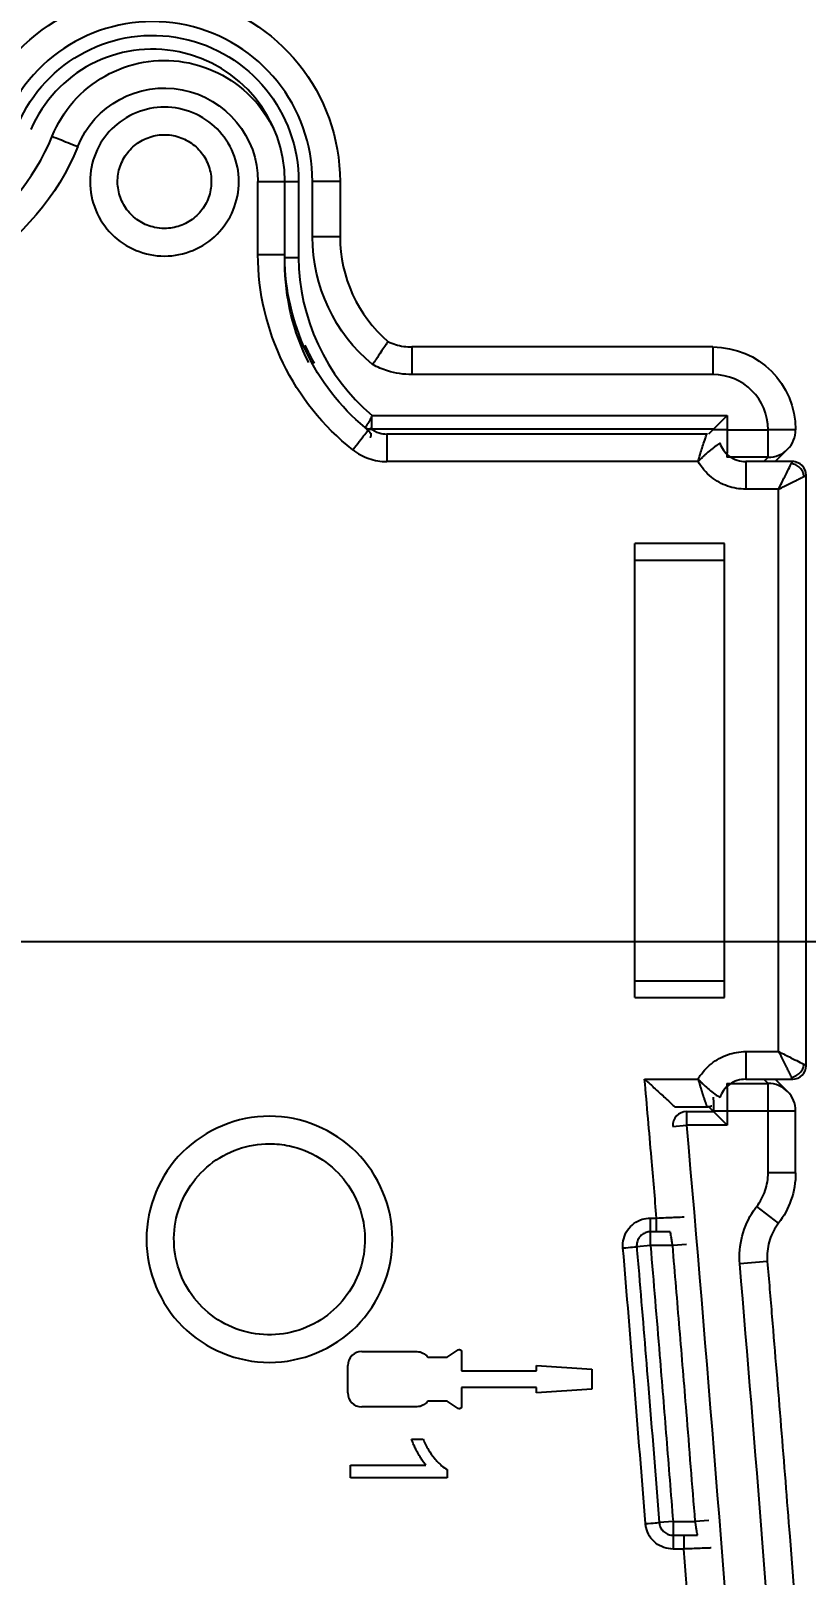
# Model space of a CAD drawing. Header units: millimetres. Extents: x 28 to 2974, y 8 to 3716.
# Drawn here: x 2024.7 to 2052.8, y 1326.1 to 1382.1 of the extents above; entities that cross this region are included whole.
import ezdxf

# ---------------------------------------------------------------- set-up
doc = ezdxf.new("R2010")
doc.units = ezdxf.units.MM
doc.layers.get('Defpoints').update_dxf_attribs({"linetype": 'CONTINUOUS'})
doc.layers.add('1LINE', color=7, linetype='CONTINUOUS')
doc.styles.add('Annotative', font='malgun.ttf')
doc.dimstyles.new('WOO', dxfattribs={"dimtxt": 20, "dimasz": 2, "dimexe": 1.25, "dimexo": 0.3, "dimgap": 1, "dimtad": 1, "dimdec": 1, "dimzin": 1, "dimdsep": 46, "dimtxsty": 'Annotative', "dimcen": 0, "dimclrd": 1, "dimclre": 1, "dimclrt": 2, "dimadec": 0, "dimazin": 0, "dimtfac": 1, "dimtdec": 1, "dimtofl": 0, "dimtmove": 0, "dimatfit": 3, "dimfxl": 0, "dimarcsym": 0})

# ---------------------------------------------------------------- blocks, each defined once
blk = doc.blocks.new('*D13')
at = {"layer": '1LINE', "color": 1, "lineweight": -2}
for p, q in [((1929.415715856053, 1349.070067660843), (2224.099432711, 1349.070067660843)), ((2222.849432711, 1347.070067660843), (2222.849432711001, 861.2895803098612)), ((1858.760778886457, 859.2895803098612), (2224.099432711001, 859.2895803098612))]:
    blk.add_line(p, q, dxfattribs=at)
at = {"layer": '1LINE', "color": 1}
for points in [[(2222.516099377667, 1347.070067660843), (2223.182766044334, 1347.070067660843), (2222.849432711, 1349.070067660843)], [(2222.516099377667, 861.2895803098612), (2223.182766044334, 861.2895803098612), (2222.849432711001, 859.2895803098612)]]:
    blk.add_solid(points, dxfattribs=at)
at = {"layer": 'Defpoints', "color": 0}
for p in [(1929.115715856053, 1349.070067660843), (1858.460778886457, 859.2895803098612), (2222.849432711001, 859.2895803098612)]:
    blk.add_point(p, dxfattribs=at)
at = {"layer": '1LINE', "color": 2, "insert": (2211.516552276218, 1104.179823985351), "char_height": 20, "attachment_point": 5, "rotation": 90, "style": 'Annotative'}
blk.add_mtext('490', dxfattribs=at)

msp = doc.modelspace()

# ---------------------------------------------------------------- linework, layer by layer
at = {"layer": '1LINE', "linetype": 'Continuous'}
for p, q in [((2032.927443773366, 1373.965211265359), (2032.927439879474, 1376.613453893034)), ((2033.902829455866, 1376.613447716291), (2034.402829455863, 1376.613447716291)), ((2033.902829455866, 1373.865565693078), (2033.902829455866, 1376.613447716291)), ((2034.402829455863, 1376.613447716291), (2034.402829455863, 1373.865565693078)), ((2035.902829455864, 1376.613447716291), (2034.902829455865, 1376.613447716291)), ((2034.902829455865, 1374.605516100974), (2034.902829455865, 1376.613447716291)), ((2035.902829455864, 1376.613447716291), (2035.902829455864, 1374.605516100974)), ((2035.902829455864, 1374.605516100974), (2034.902829455865, 1374.605516100974)), ((2033.902829455866, 1373.865565693078), (2034.402829455863, 1373.865565693078)), ((2049.432121142137, 1370.617730293735), (2038.510385273627, 1370.617730293735)), ((2038.510385273627, 1370.617730293735), (2038.510385273627, 1369.617730293749)), ((2049.432121142137, 1370.617730293735), (2049.432121142137, 1369.617730293749)), ((2049.432121142137, 1369.617730293749), (2038.510385273627, 1369.617730293749)), ((2037.04943883197, 1368.091291516876), (2037.04943883197, 1367.634580948535)), ((2037.065130039142, 1368.134276362044), (2049.949277384577, 1368.134276362044)), ((2049.449582080435, 1367.634580948535), (2049.949277384577, 1368.134276362044)), ((2049.949277384577, 1368.134276362044), (2049.9492774979, 1367.616511205152)), ((2049.449582080435, 1367.634580948535), (2037.04943883197, 1367.634580948535)), ((2049.2342322558, 1367.461802251829), (2037.601890597081, 1367.461802251847)), ((2037.601890597076, 1367.461802251847), (2037.601890597076, 1366.461795984279)), ((2049.449582080435, 1367.634580948535), (2049.272067802382, 1367.457066631624)), ((2049.449582084391, 1367.616511095776), (2049.449582080435, 1367.634580948535)), ((2049.9492774979, 1367.616511205152), (2049.449582084391, 1367.616511205152)), ((2049.9492774979, 1367.616511205152), (2051.430902796439, 1367.616511205152)), ((2052.430902796174, 1367.618949077179), (2051.430902796175, 1367.618949077179)), ((2051.430902796707, 1367.616511205152), (2051.430902796175, 1367.618949077179)), ((2052.430902796706, 1367.616511205152), (2051.430902796439, 1367.616511205152)), ((2051.430902796707, 1366.617120378133), (2051.430902796707, 1367.616511205152)), ((2052.430902796706, 1367.616511205152), (2052.430293623726, 1367.616511205152)), ((2052.430902796706, 1367.616511424013), (2052.430902796174, 1367.618949296039)), ((2051.430902796707, 1366.617120378133), (2049.932426581164, 1366.617120378133)), ((2051.276653939891, 1366.462871487557), (2051.430902796707, 1366.617120378133)), ((2051.691498370493, 1366.462893118815), (2052.138009655283, 1366.909404501358)), ((2048.890824499137, 1366.461795984279), (2037.601890597099, 1366.461795984279)), ((2052.366302126144, 1366.462882780753), (2050.621735532769, 1366.462882780753)), ((2050.621735532769, 1366.462882780753), (2050.621735532769, 1365.462876513185)), ((2051.810671115592, 1365.462876513185), (2050.621735532788, 1365.462876513185)), ((2051.810671115592, 1345.072927211068), (2051.810671115592, 1365.462876513185)), ((2052.810671115573, 1344.517301939296), (2052.810671115573, 1365.980397540671)), ((2046.592294882409, 1347.039231367372), (2046.592332051265, 1363.496584031283)), ((2049.844372796471, 1347.039231367372), (2049.844372796471, 1363.496584031283)), ((2050.621736403238, 1345.072927211068), (2050.621736403238, 1344.072933478629)), ((2050.621736403256, 1345.072927211068), (2051.810671115592, 1345.072927211068)), ((2046.952906296302, 1344.074007571154), (2048.890824582033, 1344.074007571154)), ((2049.932431767862, 1343.918691199807), (2051.430908202143, 1343.918691199807)), ((2050.621736403238, 1344.072933478629), (2052.328184943373, 1344.072933478629)), ((2051.430908202143, 1343.918691199807), (2051.276659277807, 1344.072940090383)), ((2051.430908202143, 1342.919300372788), (2051.430908202143, 1343.918691199807)), ((2052.138014905956, 1343.62640723136), (2051.691489782608, 1344.072932256978)), ((2048.043864297744, 1343.074013838733), (2049.224247062172, 1343.074013838733)), ((2049.449587493783, 1342.901230629405), (2049.272073138024, 1343.078744946316)), ((2048.473353833348, 1342.901230629405), (2048.473353833348, 1342.401535215896)), ((2048.473353833348, 1342.901230629405), (2049.449587493783, 1342.901230629405)), ((2049.949282903337, 1342.919300372788), (2049.449587489827, 1342.919300372788)), ((2049.449587493783, 1342.901230629405), (2049.449587489827, 1342.91930026343)), ((2049.94928301666, 1342.401535215896), (2049.449587493783, 1342.901230629405)), ((2051.430908447484, 1342.919300372788), (2049.949282903337, 1342.919300372788)), ((2049.949282903337, 1342.919300372788), (2049.94928301666, 1342.401535215896)), ((2051.430908692829, 1340.677378453575), (2051.430908202143, 1342.919300372788)), ((2052.430908202142, 1342.919300372788), (2051.430908447484, 1342.919300372788)), ((2052.430908202142, 1342.919300372788), (2052.430299029162, 1342.919300372788)), ((2052.430908692828, 1340.677378672454), (2052.430908202142, 1342.919300591649)), ((2047.975215096368, 1342.358434739809), (2048.473353833348, 1342.401535215896)), ((2049.94928301666, 1342.401535215896), (2048.473353833348, 1342.401535215896)), ((2052.430908692828, 1340.677378453575), (2051.430908692829, 1340.677378453575)), ((2051.810213872083, 1338.851567690063), (2051.017536009637, 1339.460164466901)), ((2047.162461539112, 1338.538656744141), (2047.162458405343, 1339.038653610342)), ((2047.386852878664, 1338.538658150529), (2047.386849744895, 1339.03865501673)), ((2046.666291190442, 1337.996585859574), (2046.664237727579, 1337.996585498141)), ((2047.164080242466, 1338.038656754262), (2046.665853353744, 1337.9965857743)), ((2046.665853776386, 1337.996585809989), (2046.666291190442, 1337.996585859574)), ((2047.164080242466, 1338.038656754262), (2047.164077108679, 1338.538656754255)), ((2048.46791009236, 1338.080715764473), (2047.969681766828, 1338.038661803431)), ((2051.403119244088, 1337.461612850812), (2050.406625365842, 1337.377947143314)), ((2036.688648972851, 1334.19715510966), (2038.688648972926, 1334.197155109569)), ((2038.688647719415, 1334.197155109569), (2038.688648972926, 1334.197155109569)), ((2039.795168404404, 1333.997155109529), (2040.193146374296, 1334.257069408496)), ((2040.303834299486, 1334.197155109515), (2040.303834299458, 1333.497155109481)), ((2040.303834299486, 1334.197155109515), (2040.303835553001, 1334.197155109515)), ((2040.303835553001, 1334.197155109515), (2040.303835552974, 1333.4971551095)), ((2036.188648972772, 1332.697155109609), (2036.188648972808, 1333.697155109631)), ((2039.088647719424, 1333.997155109547), (2039.088648972935, 1333.997155109547)), ((2039.088648972935, 1333.997155109547), (2039.795168404404, 1333.997155109529)), ((2043.031759882912, 1333.697155109377), (2045.031759882987, 1333.563821775962)), ((2043.031761136428, 1333.697155109377), (2045.031761136499, 1333.563821775962)), ((2043.031761136418, 1333.497155109372), (2043.031761136428, 1333.697155109395)), ((2045.031759882987, 1333.563821775962), (2045.031761136499, 1333.563821775962)), ((2045.031759882987, 1333.563821775962), (2045.031759882956, 1332.830488442606)), ((2045.031761136499, 1333.563821775962), (2045.031761136471, 1332.830488442624)), ((2040.303834299458, 1333.497155109481), (2040.303835552987, 1333.497155109481)), ((2040.303835552987, 1333.497155109481), (2043.031761136423, 1333.497155109372)), ((2040.303834299435, 1332.89715510945), (2040.303835552947, 1332.897155109468)), ((2040.303834299435, 1332.89715510945), (2040.303834299408, 1332.197155109435)), ((2040.303835552947, 1332.897155109468), (2040.303835552919, 1332.197155109453)), ((2043.031761136391, 1332.897155109359), (2040.303835552947, 1332.897155109468)), ((2045.031759882956, 1332.830488442606), (2043.031759882876, 1332.697155109337)), ((2043.031761136387, 1332.697155109355), (2043.031761136396, 1332.897155109359)), ((2045.031761136485, 1332.830488442606), (2043.031761136387, 1332.697155109355)), ((2045.031759882956, 1332.830488442606), (2045.031761136485, 1332.830488442606)), ((2038.688648972849, 1332.197155109489), (2036.688648972769, 1332.19715510958)), ((2039.08864771936, 1332.397155109476), (2039.088648972871, 1332.397155109494)), ((2039.795168404345, 1332.397155109457), (2039.088648972871, 1332.397155109494)), ((2040.19314637421, 1332.137240810453), (2039.795168404345, 1332.397155109457)), ((2040.303834299408, 1332.197155109435), (2040.303835552933, 1332.197155109435)), ((2038.500662454068, 1331.016892981816), (2038.916113976194, 1331.016892981816)), ((2036.280145697862, 1329.616892981822), (2036.280145697862, 1330.083559648493)), ((2036.280145697862, 1330.083559648493), (2039.018186117406, 1330.083559648493)), ((2039.794471612419, 1329.616892981822), (2036.280145697862, 1329.616892981822)), ((2039.794471612419, 1329.918281870697), (2039.794471612419, 1329.616892981822)), ((2047.483549825294, 1327.999055916708), (2047.485596510948, 1327.99905625504)), ((2047.983589127572, 1328.038661890415), (2047.485160208668, 1327.99905617364)), ((2047.983589127572, 1328.038661890415), (2047.983592261363, 1327.538661890422)), ((2049.287287168724, 1328.078256638265), (2048.788856977432, 1328.038666937492)), ((2047.981981941054, 1327.538661880327), (2047.981985074863, 1327.038658746543)), ((2048.370087440896, 1327.538664312807), (2048.370090574705, 1327.038661179023))]:
    msp.add_line(p, q, dxfattribs=at)
at = {"layer": '1LINE', "linetype": 'Continuous', "extrusion": (0, 0, -1)}
for centre, radius, start, end in [((-2029.102829455866, 1376.613447716291), 6.800000000000232, 24.65732096958146, 180), ((-2029.102829455866, 1376.613447716291), 5.30000000000023, 23.13408279286134, 180), ((-2029.534945794122, 1376.613441929249), 3.392494085376967, 21.96349644983118, 179.9997979439195)]:
    msp.add_arc(centre, radius, start, end, dxfattribs=at)
at = {"layer": '1LINE', "linetype": 'Continuous'}
for centre, radius, start, end in [((2029.102829455866, 1376.613447716291), 5.800000000000231, 0, 155.3426790304185), ((2029.102829455866, 1376.613447716291), 4.80000000000023, 0, 156.8659172071387), ((2051.430902796707, 1367.616511205152), 1, 315.0000062706998, 1.25402173109833e-05), ((2051.430908202143, 1342.919300372788), 1, 1.25402173109833e-05, 45.00000626958514)]:
    msp.add_arc(centre, radius, start, end, dxfattribs=at)
at = {"layer": '1LINE', "linetype": 'Continuous', "extrusion": (-3.83778455602069e-22, -6.26757781703705e-06, 0.9999999999803588)}
for centre, start, end in [((2036.688648972839, 1333.697320875503, -0.008494232770162353), 89.99999999770715, 180), ((2036.688648972803, 1332.697320875438, -0.008494232770162225), 180.0192701036574, 269.9999999977072)]:
    msp.add_arc(centre, 0.5, start, end, dxfattribs=at)
at = {"layer": '1LINE', "linetype": 'Continuous', "extrusion": (3.837778220986673e-22, 6.267567471141367e-06, -0.9999999999803588)}
for centre, radius, start, end in [((-2038.688647719404, 1333.697319621927, 0.008494233042825242), 0.5, 90, 143.1301023557328), ((-2038.688648972919, 1333.697320875447, 0.008494233042825289), 0.5, 90, 143.1301023557328), ((-2040.232275633196, 1334.197320875416, 0.008494233014026865), 0.07155991980923881, 56.85196278138026, 180.0000000016675), ((-2040.232274379685, 1334.197319621896, 0.008494233014026851), 0.07155991980923881, 90.00084805621849, 180.0000000022929), ((-2038.688647719368, 1332.69731962187, 0.008494233042825284), 0.5, 216.8850935202447, 270.0000000022407), ((-2038.688648972879, 1332.69732087539, 0.00849423304282533), 0.5, 216.8850935202447, 270.0000000021886), ((-2040.23227563312, 1332.197320875291, 0.008494233014028038), 0.0715599198092269, 180.1333163036166, 303.0759770510826), ((-2040.232274379609, 1332.19731962177, 0.00849423301402797), 0.0715599198092269, 180.1333163034082, 270.0003579336059)]:
    msp.add_arc(centre, radius, start, end, dxfattribs=at)
at = {"layer": '1LINE', "linetype": 'Continuous'}
for centre, major_axis, ratio, start_param, end_param in [((2026.388671021843, 1377.882294592847), (0.9274267731966086, -0.3740047865444063), 5.812702727960828e-06, 3.124139360833941, 4.712391287036269), ((2032.927443773111, 1373.965217532924), (-0.9999999999989184, -1.470920154521038e-06), 6.267567465016872e-06, 1.570796326804661, 3.01818553094704), ((2049.429683733707, 1367.616511216193), (-1.415936933881566, -1.415937243761119), 0.99878276622467, 2.356803587069018, 3.926381720090922), ((2036.363642234479, 1366.890576137131), (0.6182410905793012, 0.785988520221076), 3.87488265105273e-06, 4.712384054160708, 6.290449665648691), ((2037.04943883197, 1368.134276362044), (-0.3329699065704683, -0.3730027363417776), 0.9986279399438559, 0.2346162384633622, 0.7294350576540648), ((2051.430902796707, 1367.616511205152), (0.7071068585758526, -0.7071067037972341), 0.9987827662246678, 5.497178046884732, 6.283185659917875), ((2052.310366419712, 1365.962578194259), (0.353585236015596, -0.3535215423022977), 0.9987829848075362, 0.785917402707325, 2.355495535727771), ((2052.310366529079, 1344.573238174481), (-0.3535215425237301, -0.3535852357942035), 0.9987829842743963, 0.7859171847292177, 2.355495754956217), ((2051.430908202143, 1342.919300372788), (-0.7071067038109541, -0.7071068585621326), 0.9987827656928178, 3.141592081771556, 3.92759969528044), ((2049.20845301334, 1343.574317684516), (0.4082782965140317, 0.2886326949525996), 0.999089011512013, 4.097442766249843, 4.461883494111035), ((2048.473353833348, 1342.401535215896), (-0.4970765447149228, -0.05398989437175612), 0.9993836471351427, 4.60426441381801, 6.261289174648383), ((2046.165997250402, 1337.954514252152), (-0.4982268659792001, -0.042071249286707), 6.245342597596112e-06, 1.570826273727934, 3.141266405503481), ((2046.985108108858, 1327.959449953097), (-0.4984288990398065, -0.03960596674702426), 6.247875015117783e-06, 1.570826273962424, 3.141267124563531)]:
    msp.add_ellipse(centre, major_axis=major_axis, ratio=ratio, start_param=start_param, end_param=end_param, dxfattribs=at)
at = {"layer": '1LINE', "linetype": 'Continuous', "extrusion": (0, 0, -0.9999999999999998)}
msp.add_ellipse((2049.429683707951, 1367.616511205316), major_axis=(2.122183155751104, 2.122183155751104), ratio=0.9995934317972931, start_param=5.498396131288141, end_param=7.06797426431002, dxfattribs=at)
at = {"layer": '1LINE', "linetype": 'Continuous', "extrusion": (0, 0, -1)}
for centre, major_axis, ratio, start_param, end_param in [((2049.931817113153, 1367.616511205152), (1.0946751244928e-07, -1.000000000000006), 0.01746038474553041, 4.712388982296043, 6.248278724050977), ((2049.931822518589, 1342.919300372788), (1.094675111170171e-07, -1.000000000000049), 0.01746038474553383, 3.176499240540946, 4.712388982295987), ((2049.43212710508, 1342.91930026343), (1.095677517910324e-07, -0.5000000000000351), 0.03492076949106098, 3.176499246282002, 4.712388988037002)]:
    msp.add_ellipse(centre, major_axis=major_axis, ratio=ratio, start_param=start_param, end_param=end_param, dxfattribs=at)
at = {"layer": '1LINE', "linetype": 'Continuous'}
for points, degree, knots in [([(2025.461385523141, 1378.256242516755), (2025.645253290378, 1378.712170822938), (2025.910373412086, 1379.142641613845), (2026.559208886826, 1379.881373249656), (2026.951872095025, 1380.199821651632), (2027.808656231706, 1380.682141923181), (2028.284592742354, 1380.852665287067), (2029.252729629522, 1381.024196243207), (2029.758281211381, 1381.027569353238), (2030.728620759056, 1380.868972179861), (2031.206790306266, 1380.704814743504), (2032.069934091225, 1380.233970068831), (2032.466811614619, 1379.920789591771), (2033.125446722708, 1379.190781581138), (2033.396287292145, 1378.763886786447), (2033.587755375862, 1378.306792979575), (2033.589283371317, 1378.303130869873), (2033.590806433096, 1378.29946623776)], 3, [0, 0, 0, 0, 0.142692622823791, 0.142692622823791, 0.2853852456474071, 0.2853852456474071, 0.4280778684693996, 0.4280778684693996, 0.5707704912899375, 0.5707704912899375, 0.7134631141098434, 0.7134631141098434, 0.8561557369302495, 0.8561557369302495, 0.9988483597520109, 0.9988483597520109, 1, 1, 1, 1]), ([(2029.534954017596, 1373.913441558117), (2028.82710423026, 1373.913439402178), (2028.126290208953, 1374.203723573802), (2027.125236390645, 1375.204771294239), (2026.834947950048, 1375.905583547293), (2026.834943638206, 1377.321283121956), (2027.125227809826, 1378.022097143267), (2028.126275530268, 1379.023150961576), (2028.827087783308, 1379.313439402168), (2030.242787357985, 1379.31344371401), (2030.943601379287, 1379.023159542404), (2031.9446551976, 1378.022111821948), (2032.234943638192, 1377.321299568913), (2032.234947950034, 1375.905599994231), (2031.944663778419, 1375.204785972938), (2030.943616057972, 1374.20373215463), (2030.242803804937, 1373.913443714037), (2029.534954017596, 1373.913441558117)], 3, [0, 0, 0, 0, 0.125, 0.125, 0.25, 0.25, 0.375, 0.375, 0.5, 0.5, 0.625, 0.625, 0.75, 0.75, 0.875, 0.875, 1, 1, 1, 1]), ([(2029.534313598903, 1374.913447823738), (2029.725209807322, 1374.91344840516), (2029.918090378552, 1374.946294985158), (2030.277160252769, 1375.072241736117), (2030.448299286219, 1375.167078705027), (2030.745438129831, 1375.404769131374), (2030.87553866979, 1375.550900602967), (2031.077247445288, 1375.873519210173), (2031.151644874773, 1376.054455147288), (2031.235214998602, 1376.425633035425), (2031.24554007081, 1376.620997330257), (2031.201559969969, 1376.998916218718), (2031.146649502495, 1377.186684370764), (2030.980070884304, 1377.528766854403), (2030.866101661865, 1377.687793939504), (2030.59567465724, 1377.955480704069), (2030.435488854288, 1378.067827458991), (2030.091696621704, 1378.230923417551), (2029.903350567112, 1378.283919742126), (2029.524958437884, 1378.32403150701), (2029.329692168982, 1378.311701989706), (2028.959374960333, 1378.22431940188), (2028.779212150695, 1378.148066880723), (2028.458695728251, 1377.943062645328), (2028.313919289891, 1377.811481241343), (2028.079311162884, 1377.511955648816), (2027.986241603136, 1377.339880272458), (2027.863974702269, 1376.979577081303), (2027.833097030858, 1376.786381001685), (2027.836970822301, 1376.405894270566), (2027.871777835777, 1376.213360593766), (2028.001370668082, 1375.855591340161), (2028.09794466321, 1375.68542487331), (2028.338648803584, 1375.390717188285), (2028.486098323698, 1375.262109355145), (2028.810756544914, 1375.063693262283), (2028.992441848337, 1374.991141231304), (2029.295290077304, 1374.92618805035), (2029.415449651916, 1374.913447461705), (2029.534313598903, 1374.913447823738)], 3, [0, 0, 0, 0, 0.05370069013433597, 0.05370069013433597, 0.1074017281769359, 0.1074017281769359, 0.1611014181764939, 0.1611014181764939, 0.2147958436840257, 0.2147958436840257, 0.2684909110911175, 0.2684909110911175, 0.3221847207459544, 0.3221847207459544, 0.3758832173683452, 0.3758832173683452, 0.4295835314799236, 0.4295835314799236, 0.4832847154818025, 0.4832847154818025, 0.5369846641044272, 0.5369846641044272, 0.5906792825782757, 0.5906792825782757, 0.6443743833547239, 0.6443743833547239, 0.698068077010528, 0.698068077010528, 0.7517662749512347, 0.7517662749512347, 0.8054661903560097, 0.8054661903560097, 0.8591675791563024, 0.8591675791563024, 0.9128677996923397, 0.9128677996923397, 0.9665625837299078, 0.9665625837299078, 1, 1, 1, 1]), ([(2026.388670952366, 1377.882288353313), (2025.660149370084, 1376.075759547885), (2024.339468318768, 1374.536750623221), (2021.042142918406, 1372.547791394455), (2019.095376540032, 1372.101049817057), (2017.156940909064, 1372.292304673657)], 3, [0, 0, 0, 0, 0.5, 0.5, 1, 1, 1, 1]), ([(2017.256025520748, 1373.287372174846), (2018.944767253371, 1373.120738488134), (2020.70928922845, 1373.514683917684), (2023.640001854684, 1375.282603397764), (2024.826703360019, 1376.682414250546), (2025.461371223088, 1378.256207218375)], 3, [0, 0, 0, 0, 0.5, 0.5, 1, 1, 1, 1]), ([(2033.902829455866, 1373.672015276198), (2033.902829455866, 1373.76555257225), (2033.902829455866, 1373.783419966631), (2033.902829455866, 1373.823963769129), (2033.902829455866, 1373.845067996873), (2033.902829455866, 1373.865565693078)], 3, [0, 0, 0, 0, 0.5100466810234413, 0.5100466810234413, 1, 1, 1, 1]), ([(2034.631310774895, 1370.684072907708), (2034.659998642266, 1370.620114160875), (2034.689575583945, 1370.556490338341), (2034.794698291941, 1370.338246479851), (2034.874626332941, 1370.185704451043), (2034.959442995756, 1370.035955722352)], 3, [0, 0, 0, 0, 0.2898352737256622, 0.2898352737256622, 1, 1, 1, 1]), ([(2037.640930867202, 1370.815973385371), (2037.641188761906, 1370.816367481139), (2037.630903638034, 1370.800633826158), (2037.590936979706, 1370.739697856435), (2037.560713108889, 1370.693682929678), (2037.484506048615, 1370.57818208411), (2037.43740879656, 1370.507022341872), (2037.332621088173, 1370.34940599403), (2037.273410914128, 1370.26067166592), (2037.173017060524, 1370.110780959431), (2037.132310044241, 1370.050137764511), (2037.089050594169, 1369.985818449487), (2037.086381039277, 1369.981850284886), (2037.083711783613, 1369.977882064478)], 3, [0, 0, 0, 0, 0.2124513129737184, 0.2124513129737184, 0.4248417164504281, 0.4248417164504281, 0.6381822884172259, 0.6381822884172259, 0.8531288926465519, 0.8531288926465519, 0.9908683610693488, 0.9908683610693488, 1, 1, 1, 1]), ([(2037.641016881595, 1370.815852225579), (2037.731525444125, 1370.772302392316), (2037.825568516347, 1370.735447491089), (2038.111278201128, 1370.647547636355), (2038.311884711872, 1370.617270590657), (2038.510385273627, 1370.617121120768)], 3, [0, 0, 0, 0, 0.3341704034096581, 0.3341704034096581, 1, 1, 1, 1]), ([(2038.510385273627, 1369.617730293749), (2038.212991914071, 1369.617730293749), (2037.912381814964, 1369.662872127675), (2037.440060360097, 1369.807909160819), (2037.25685233234, 1369.884547881603), (2037.083711783613, 1369.977882064478)], 3, [0, 0, 0, 0, 0.6034114112003692, 0.6034114112003692, 1, 1, 1, 1]), ([(2037.04943883197, 1368.091291516876), (2037.031560087782, 1368.042234783453), (2037.004194581688, 1367.997075440208), (2036.955089784048, 1367.913928595818), (2036.930816090227, 1367.875368491305), (2036.886370409049, 1367.805940976024), (2036.865986839258, 1367.774961933857), (2036.834689427739, 1367.727713259602), (2036.82332702832, 1367.71078416955), (2036.814123698879, 1367.697075466359), (2036.812388891978, 1367.694497988206), (2036.812183974304, 1367.694193320577)], 3, [0, 0, 0, 0, 0.2129982571576261, 0.2129982571576261, 0.4241885243114216, 0.4241885243114216, 0.6517427097092424, 0.6517427097092424, 0.8791080267622752, 0.8791080267622752, 1, 1, 1, 1]), ([(2036.812227579318, 1367.694115269433), (2036.821832953907, 1367.68434961915), (2036.831441398359, 1367.67461911185), (2036.879653269222, 1367.625985258556), (2036.91830937382, 1367.587602632858), (2036.974531314328, 1367.532643381047), (2036.992031391461, 1367.515657539126), (2037.012647315143, 1367.495788611205), (2037.015743373223, 1367.492808259968), (2037.01884233015, 1367.489829295965)], 3, [0, 0, 0, 0, 0.1398878016545259, 0.1398878016545259, 0.7016547365362935, 0.7016547365362935, 0.9551872833420542, 0.9551872833420542, 1, 1, 1, 1]), ([(2036.98186838166, 1367.676543941608), (2037.092437616435, 1367.606143532294), (2037.283275776782, 1367.484635188403), (2037.507555662197, 1367.468134822003), (2037.601890597076, 1367.461194560793)], 3, [0, 0, 0, 0, 0.5793874483720796, 1, 1, 1, 1]), ([(2037.065130039142, 1368.134276362044), (2037.064492758592, 1368.132533063627), (2037.063855359321, 1368.130789784765), (2037.058614812078, 1368.116451292018), (2037.054015909431, 1368.103850367016), (2037.04943883197, 1368.091291516876)], 3, [0, 0, 0, 0, 0.1215786697106537, 0.1215786697106537, 1, 1, 1, 1]), ([(2037.01884233015, 1367.489829295965), (2037.018661888616, 1367.475158982425), (2037.019432119356, 1367.463237171097), (2037.019861481241, 1367.427383558962), (2037.016279934729, 1367.397724243084), (2037.002985637975, 1367.338145367586), (2037.00133306697, 1367.330918178041), (2036.999564320914, 1367.323347198336)], 3, [0, 0, 0, 0, 0.4858444699161766, 0.4858444699161766, 0.9405703324872282, 0.9405703324872282, 1, 1, 1, 1]), ([(2048.890824499137, 1366.461802251843), (2048.939809456994, 1366.632382362123), (2049.015725896703, 1366.896745857076), (2049.1251326325, 1367.216445255809), (2049.195307573597, 1367.429002515647), (2049.204222394984, 1367.450834434031), (2049.20845283768, 1367.461194560775)], 3, [0, 0, 0, 0, 0.3223048444950938, 0.4995051004459131, 0.7624949621209363, 1, 1, 1, 1]), ([(2049.679227774242, 1367.127884670291), (2049.718907900562, 1367.03975756097), (2049.801605561389, 1366.85609116491), (2050.025599580405, 1366.640373557758), (2050.307682569857, 1366.490376675948), (2050.517288003095, 1366.471620107869), (2050.621735532783, 1366.462273607768)], 3, [0, 0, 0, 0, 0.2347727958746702, 0.4892918154735099, 0.745511328396427, 1, 1, 1, 1]), ([(2036.363642234498, 1366.890569869566), (2036.537996517665, 1366.753426667866), (2036.738103562517, 1366.644177345434), (2037.156721949188, 1366.499455080112), (2037.380789863238, 1366.461795984279), (2037.601890597099, 1366.461795984279)], 3, [0, 0, 0, 0, 0.500839875033325, 0.500839875033325, 1, 1, 1, 1]), ([(2050.621735532788, 1365.462876513185), (2050.397946132467, 1365.462876513185), (2050.171068545075, 1365.50148150619), (2049.748700125512, 1365.649595444712), (2049.547385970447, 1365.761153593986), (2049.180220241671, 1366.054968231648), (2049.014066116466, 1366.248365912025), (2048.890824499137, 1366.461795984279)], 3, [0, 0, 0, 0, 0.322083517783476, 0.322083517783476, 0.644182902757964, 0.644182902757964, 1, 1, 1, 1]), ([(2051.810671115592, 1365.462882780749), (2051.886658566329, 1365.617551589995), (2052.016519107243, 1365.881876488885), (2052.184333477623, 1366.207800662806), (2052.29263017378, 1366.429308448379), (2052.304616274511, 1366.45158620223), (2052.310366419703, 1366.462273607768)], 3, [0, 0, 0, 0, 0.3033188758546938, 0.518363925974053, 0.7689425928588255, 1, 1, 1, 1]), ([(2052.739258598059, 1365.927174212257), (2052.731174234388, 1365.983459597584), (2052.697907844955, 1366.092102092472), (2052.59057110091, 1366.242780078984), (2052.439893388079, 1366.350117481353), (2052.331250826948, 1366.38338431475), (2052.274965326611, 1366.39146889339)], 3, [0, 0, 0, 0, 0.2422731642178776, 0.4999996810021988, 0.7577263721659591, 1, 1, 1, 1]), ([(2046.592330685613, 1362.891910955051), (2047.134337695603, 1362.891910955051), (2047.676344705589, 1362.891910955051), (2048.760358742431, 1362.891910955051), (2049.302365769282, 1362.891910955051), (2049.844372796139, 1362.891910955051)], 3, [0, 0, 0, 0, 0.4999999922208923, 0.4999999922208923, 1, 1, 1, 1]), ([(2048.890824582033, 1344.074007571154), (2048.902412447771, 1344.094075451804), (2048.914351290379, 1344.113944715546), (2049.045135746407, 1344.323265817594), (2049.198030257836, 1344.495087134702), (2049.547386159176, 1344.774649930469), (2049.748700442116, 1344.886208149211), (2050.171069128593, 1345.034322187013), (2050.397946860127, 1345.072927211068), (2050.621736403256, 1345.072927211068)], 3, [0, 0, 0, 0, 0.0329177443408376, 0.0329177443408376, 0.355136681519296, 0.355136681519296, 0.67757628187015, 0.67757628187015, 1, 1, 1, 1]), ([(2051.810671115569, 1345.072927211068), (2051.965337452049, 1344.996941323071), (2052.229663174468, 1344.867080972118), (2052.555589059208, 1344.69926954972), (2052.777097035793, 1344.590972956604), (2052.799374621656, 1344.578987917567), (2052.810061942593, 1344.573238283875)], 3, [0, 0, 0, 0, 0.30331400951968, 0.5183655119385586, 0.7689434403887033, 1, 1, 1, 1]), ([(2052.274963995962, 1344.144345408032), (2052.331249300034, 1344.152429795114), (2052.43989160802, 1344.185696174128), (2052.590569225555, 1344.293032681554), (2052.697906391301, 1344.443710025399), (2052.731173214271, 1344.552352399652), (2052.739257816344, 1344.608637818702)], 3, [0, 0, 0, 0, 0.2422731952193349, 0.4999996809984307, 0.7577263411590078, 1, 1, 1, 1]), ([(2046.952906296302, 1344.074007571154), (2046.954463537619, 1344.07258054308), (2046.956020781396, 1344.071153514425), (2047.085237876214, 1343.952741146123), (2047.213902417995, 1343.834823835051), (2047.466596510223, 1343.603216239545), (2047.593268734101, 1343.487102584541), (2047.782553850122, 1343.313581779067), (2047.854510161398, 1343.247614058774), (2047.951707414715, 1343.158503109345), (2047.985156796095, 1343.127835567894), (2048.031177130971, 1343.085642400248), (2048.043933236474, 1343.073947104359), (2048.043860714744, 1343.074014139484)], 3, [0, 0, 0, 0, 0.003234019745627537, 0.003234019745627537, 0.2681941811689165, 0.2681941811689165, 0.5455011398567151, 0.5455011398567151, 0.7365544170037546, 0.7365544170037546, 0.8676619495383584, 0.8676619495383584, 1, 1, 1, 1]), ([(2047.386849744882, 1339.03865501673), (2047.325075863679, 1339.766049328583), (2047.262909416515, 1340.4934104085), (2047.118540270914, 1342.171885574272), (2047.036058812165, 1343.122976028636), (2046.952906296302, 1344.074007571154)], 3, [0, 0, 0, 0, 0.4333261610025997, 0.4333261610025997, 1, 1, 1, 1]), ([(2048.891701068939, 1344.073500645582), (2048.918628867133, 1344.04567988474), (2048.971429306759, 1343.991128510289), (2049.090412105344, 1343.874396280945), (2049.255298213394, 1343.724624512298), (2049.472161722116, 1343.547564382107), (2049.654335087663, 1343.425660939257), (2049.671624305107, 1343.413376502459), (2049.679565761582, 1343.407733891955)], 3, [0, 0, 0, 0, 0.07142113876644764, 0.1400436640998474, 0.3112375184797303, 0.5015898530942616, 0.7710652607177964, 1, 1, 1, 1]), ([(2050.621736403247, 1344.073542651614), (2050.517294580883, 1344.064197119525), (2050.307684412998, 1344.045441045501), (2050.025605245584, 1343.895446445741), (2049.801607701771, 1343.67972602152), (2049.718910946568, 1343.496064127567), (2049.679227918256, 1343.407931768353)], 3, [0, 0, 0, 0, 0.2544748826565299, 0.5107199555813435, 0.7652131113706251, 1, 1, 1, 1]), ([(2049.208660497767, 1343.074025638153), (2049.26019766691, 1343.074357339166), (2049.319835786693, 1343.083287316759), (2049.377128599355, 1343.103120921252), (2049.387265462048, 1343.107003947108)], 3, [0, 0, 0, 0, 0.8212670744008355, 1, 1, 1, 1]), ([(2033.342101373543, 1342.730670038628), (2034.512090663949, 1342.730673602101), (2035.670450691965, 1342.250869301762), (2037.3250704538, 1340.596259618952), (2037.804881810249, 1339.437902513665), (2037.804888937195, 1337.097923932844), (2037.325084636847, 1335.939563904823), (2035.670474954037, 1334.284944142993), (2034.51211784875, 1333.805132786539), (2032.172139267938, 1333.805125659593), (2031.013779239921, 1334.28492995995), (2029.359159478082, 1335.93953964276), (2028.879348121638, 1337.097896748047), (2028.879340994692, 1339.43787532885), (2029.35914529504, 1340.596235356871), (2031.01375497785, 1342.250855118719), (2032.172112083137, 1342.730666475155), (2033.342101373543, 1342.730670038628)], 3, [0, 0, 0, 0, 0.125, 0.125, 0.25, 0.25, 0.375, 0.375, 0.5, 0.5, 0.625, 0.625, 0.75, 0.75, 0.875, 0.875, 1, 1, 1, 1]), ([(2033.343402125107, 1341.730676310154), (2032.954597253812, 1341.730675125956), (2032.561751255963, 1341.663781770832), (2031.830379683917, 1341.407272775951), (2031.481777257724, 1341.214108606683), (2030.876513351328, 1340.729971356969), (2030.611498966561, 1340.432321256277), (2030.20061244337, 1339.77518492523), (2030.049058697502, 1339.406636997383), (2029.878808491591, 1338.650581410703), (2029.857764335517, 1338.252639990379), (2029.947323731077, 1337.482845131791), (2030.059159910271, 1337.100372084998), (2030.398445514944, 1336.403565235042), (2030.63058173159, 1336.0796317507), (2031.181403463749, 1335.534356520649), (2031.507682434086, 1335.305504256167), (2032.207950335675, 1334.97326778711), (2032.591593368576, 1334.865306027178), (2033.362346695686, 1334.783576679139), (2033.76009010016, 1334.808678220789), (2034.5144036563, 1334.986645718483), (2034.88138640471, 1335.141954452057), (2035.534267352529, 1335.559511466809), (2035.829174629145, 1335.827523395811), (2036.307073038244, 1336.437618875089), (2036.496659822712, 1336.788117095813), (2036.745731762091, 1337.522019225281), (2036.808639872194, 1337.915543019236), (2036.800774094578, 1338.690565797652), (2036.729887445778, 1339.082744438084), (2036.46594010481, 1339.811501593605), (2036.26923733145, 1340.158124067048), (2035.778960604736, 1340.758436848019), (2035.47862565361, 1341.020410765551), (2034.817334592168, 1341.424590462112), (2034.447260117674, 1341.572385334867), (2033.830349544047, 1341.704717511376), (2033.585556271938, 1341.730677047682), (2033.343402125107, 1341.730676310154)], 3, [0, 0, 0, 0, 0.053695622129276, 0.053695622129276, 0.1073965383775653, 0.1073965383775653, 0.1610962205820846, 0.1610962205820846, 0.214790661733523, 0.214790661733523, 0.2684857262208712, 0.2684857262208712, 0.3221795436200564, 0.3221795436200564, 0.3758780474322623, 0.3758780474322623, 0.4295783691353989, 0.4295783691353989, 0.4832795510162026, 0.4832795510162026, 0.5369795167025933, 0.5369795167025933, 0.5906741197324069, 0.5906741197324069, 0.6443692429161185, 0.6443692429161185, 0.6980629268469803, 0.6980629268469803, 0.7517611405130724, 0.7517611405130724, 0.8054610590507897, 0.8054610590507897, 0.8591624556040043, 0.8591624556040043, 0.9128626698391387, 0.9128626698391387, 0.9665574725904384, 0.9665574725904384, 1, 1, 1, 1]), ([(2051.017536009637, 1339.460164466901), (2051.149781346909, 1339.632409794604), (2051.254928376267, 1339.829023513713), (2051.394581853225, 1340.240260886777), (2051.430908740355, 1340.460232527449), (2051.430908692829, 1340.677378453575)], 3, [0, 0, 0, 0, 0.5000136162373054, 0.5000136162373054, 1, 1, 1, 1]), ([(2052.430299519848, 1340.677378672309), (2052.430248418656, 1340.341690501383), (2052.372244338245, 1340.001378047064), (2052.156529030919, 1339.38669082566), (2052.002465940278, 1339.102036766591), (2051.810213872083, 1338.851567690063)], 3, [0, 0, 0, 0, 0.5157238512358957, 0.5157238512358957, 1, 1, 1, 1]), ([(2050.406625365842, 1337.377947143314), (2050.378467042493, 1337.713324655534), (2050.407798013254, 1338.058187099769), (2050.576636680068, 1338.709790779604), (2050.718482970052, 1339.025523211068), (2050.941548547936, 1339.357861677682), (2050.978747457563, 1339.409643616774), (2051.017536009637, 1339.460164466901)], 3, [0, 0, 0, 0, 0.4573106406097961, 0.4573106406097961, 0.9146393281813189, 0.9146393281813189, 1, 1, 1, 1]), ([(2046.16601088842, 1337.954511118379), (2046.156593341467, 1338.066037992022), (2046.166301199243, 1338.180728843446), (2046.222359900131, 1338.397443302993), (2046.269483827233, 1338.502455537247), (2046.394116129101, 1338.688397800134), (2046.473343260615, 1338.771892086816), (2046.652497821425, 1338.906098578619), (2046.754895903552, 1338.958661572461), (2046.958391756804, 1339.022852585068), (2047.061002141833, 1339.03865297446), (2047.162458405334, 1339.038653610342)], 3, [0, 0, 0, 0, 0.2039092812248494, 0.2039092812248494, 0.407818562237194, 0.407818562237194, 0.6117278468121946, 0.6117278468121946, 0.815637141252, 0.815637141252, 1, 1, 1, 1]), ([(2047.386849744882, 1339.03865501673), (2047.499083372546, 1339.043403961178), (2047.612871208245, 1339.04821831312), (2047.82470048294, 1339.057180215142), (2047.925669869452, 1339.06145164393), (2048.10074689489, 1339.068857831763), (2048.177302088267, 1339.072096137798), (2048.29557414521, 1339.077099082961), (2048.33901651804, 1339.07893671999), (2048.378940596187, 1339.080625777689), (2048.386912201937, 1339.080963140451), (2048.386856343692, 1339.080961005103)], 3, [0, 0, 0, 0, 0.2155325164033971, 0.2155325164033971, 0.4312037478195435, 0.4312037478195435, 0.6467081520196889, 0.6467081520196889, 0.8616345159921632, 0.8616345159921632, 1, 1, 1, 1]), ([(2051.810213872083, 1338.851567690063), (2051.673637822211, 1338.673431886883), (2051.565979384251, 1338.469254761268), (2051.426116251074, 1338.042646684945), (2051.391997616703, 1337.814339602493), (2051.397314998609, 1337.547081526655), (2051.399535837947, 1337.504279027172), (2051.403118950667, 1337.461612826183)], 3, [0, 0, 0, 0, 0.4569519404438707, 0.4569519404438707, 0.9140144994972041, 0.9140144994972041, 1, 1, 1, 1]), ([(2047.162461539112, 1338.538656744141), (2047.111733402081, 1338.538656426182), (2047.060428204328, 1338.530756231677), (2046.958680267191, 1338.498660725537), (2046.907481220666, 1338.472379229107), (2046.817903930757, 1338.405275983288), (2046.778290360382, 1338.363528840265), (2046.715974202749, 1338.270557708648), (2046.692412236268, 1338.218051591331), (2046.664382882888, 1338.109694361111), (2046.659528953484, 1338.052348934917), (2046.664237727579, 1337.996585498141)], 3, [0, 0, 0, 0, 0.1843628737467411, 0.1843628737467411, 0.3882721782949468, 0.3882721782949468, 0.5921814625939512, 0.5921814625939512, 0.7960907336019918, 0.7960907336019918, 1, 1, 1, 1]), ([(2046.664237727579, 1337.996585498141), (2046.692285227961, 1337.66443424408), (2046.720250840823, 1337.332276065091), (2046.859669477623, 1335.671450241399), (2046.969894133646, 1334.34267881984), (2047.215795743761, 1331.34238772279), (2047.350710049938, 1329.670803595246), (2047.483549825294, 1327.999055916708)], 3, [0, 0, 0, 0, 0.0996903733698113, 0.0996903733698113, 0.4984522304788165, 0.4984522304788165, 1, 1, 1, 1]), ([(2047.386852878664, 1338.538658150529), (2047.252726682047, 1338.538657309883), (2047.162461539112, 1338.538656744141)], 1, [0, 0, 0.5977333924047378, 1, 1]), ([(2047.969681766828, 1338.038661803431), (2047.803735960253, 1338.038660763351), (2047.637790153678, 1338.038659723289), (2047.369256312224, 1338.038658040233), (2047.266668277345, 1338.038657397238), (2047.164080242466, 1338.038656754262)], 3, [0, 0, 0, 0, 0.617969808481961, 0.617969808481961, 1, 1, 1, 1]), ([(2047.164080242466, 1338.038656754262), (2047.27583415203, 1336.715207604385), (2047.386288382005, 1335.39164806477), (2047.578298725636, 1333.063217440077), (2047.660405920089, 1332.058390875091), (2047.82312160383, 1330.048616968898), (2047.903730138352, 1329.043669068916), (2047.983589127572, 1328.038661890415)], 3, [0, 0, 0, 0, 0.3971163481093254, 0.3971163481093254, 0.698558174035912, 0.698558174035912, 1, 1, 1, 1]), ([(2047.876792878652, 1338.538661221256), (2047.864641789944, 1338.538661145095), (2047.842835305206, 1338.538661008434), (2047.783485771621, 1338.538660636451), (2047.745063765411, 1338.538660395635), (2047.657212298174, 1338.538659845027), (2047.606546715803, 1338.538659527468), (2047.500257954136, 1338.538658861299), (2047.44316702364, 1338.538658503468), (2047.386852878664, 1338.538658150529)], 3, [0, 0, 0, 0, 0.2491493968484214, 0.2491493968484214, 0.4991710558360881, 0.4991710558360881, 0.7495982055437338, 0.7495982055437338, 1, 1, 1, 1]), ([(2047.969681766828, 1338.038661803431), (2047.960212966165, 1338.094753991255), (2047.950620412813, 1338.151609059688), (2047.932769695473, 1338.257487542679), (2047.924266046563, 1338.307967650627), (2047.909544344663, 1338.39549606054), (2047.903114065963, 1338.433806746208), (2047.89322634637, 1338.492954062104), (2047.889614309585, 1338.514714854765), (2047.886365296373, 1338.534669545744), (2047.885743648832, 1338.538661277354), (2047.885799518741, 1338.538661277717)], 3, [0, 0, 0, 0, 0.2169331374148605, 0.2169331374148605, 0.4334294300872613, 0.4334294300872613, 0.6488603572394633, 0.6488603572394633, 0.8628952714966055, 0.8628952714966055, 1, 1, 1, 1]), ([(2048.788856977432, 1328.038666937492), (2048.68369485415, 1329.362647068384), (2048.577232414083, 1330.686524558997), (2048.387669822415, 1333.015146624303), (2048.305120454644, 1334.019936959349), (2048.138524203306, 1336.029392914071), (2048.054477273473, 1337.034059091794), (2047.969681766828, 1338.038661803431)], 3, [0, 0, 0, 0, 0.397114710746488, 0.397114710746488, 0.6985573553900457, 0.6985573553900457, 1, 1, 1, 1]), ([(2051.403118950667, 1337.461612826183), (2051.458896095861, 1336.797283493662), (2051.51434650477, 1336.132926647416), (2051.789964940032, 1332.811002424251), (2052.005231460827, 1330.153023108097), (2052.485666944246, 1324.072176695273), (2052.747397264708, 1320.649021673117), (2053.000446470698, 1317.225236088153)], 3, [0, 0, 0, 0, 0.09852492347230966, 0.09852492347230966, 0.492626047967174, 0.492626047967174, 1, 1, 1, 1]), ([(2038.722714129687, 1330.525920759602), (2038.697863867939, 1330.571622107337), (2038.673747409263, 1330.617733968803), (2038.627365810613, 1330.710869424139), (2038.605088805918, 1330.75791242719), (2038.55330430236, 1330.874724579763), (2038.525043663746, 1330.945172698258), (2038.500662454068, 1331.016892981816)], 3, [0, 0, 0, 0, 0.2892449504097648, 0.2892449504097648, 0.5785300736230453, 0.5785300736230453, 1, 1, 1, 1]), ([(2038.916113976194, 1331.016892981816), (2038.944332426228, 1330.951721053071), (2038.974573684842, 1330.887380390223), (2039.039332486365, 1330.760955752113), (2039.073889675862, 1330.69879879674), (2039.175306867798, 1330.531458240613), (2039.247148247252, 1330.428827174738), (2039.326193280364, 1330.332448537384)], 3, [0, 0, 0, 0, 0.2660623299748243, 0.2660623299748243, 0.5321745717326862, 0.5321745717326862, 1, 1, 1, 1]), ([(2039.018186117406, 1330.083559648493), (2038.984005680174, 1330.122698320657), (2038.951814706367, 1330.163620177837), (2038.890672054596, 1330.247624811701), (2038.861672452623, 1330.290780225688), (2038.794569748362, 1330.397044536104), (2038.757694298576, 1330.461004986183), (2038.722714129687, 1330.525920759602)], 3, [0, 0, 0, 0, 0.2925561465217171, 0.2925561465217171, 0.5848830094333539, 0.5848830094333539, 1, 1, 1, 1]), ([(2039.326193280364, 1330.332448537384), (2039.366508689588, 1330.283808742725), (2039.408345305812, 1330.236359339661), (2039.495836708139, 1330.145151493062), (2039.54158176493, 1330.101286275104), (2039.653080366981, 1330.00660785815), (2039.721179624441, 1329.95736695556), (2039.794471612419, 1329.918281870715)], 3, [0, 0, 0, 0, 0.3011479998490306, 0.3011479998490306, 0.6025926115311496, 0.6025926115311496, 1, 1, 1, 1]), ([(2047.981985074849, 1327.038658746543), (2047.870061273481, 1327.038658045068), (2047.756593852675, 1327.057981142089), (2047.545364344843, 1327.132074625725), (2047.444689272444, 1327.187866807336), (2047.269892387436, 1327.327701699825), (2047.193360017174, 1327.413672819722), (2047.074702782594, 1327.603483791819), (2047.030941559989, 1327.709941253735), (2046.99598725883, 1327.865285034069), (2046.988867995007, 1327.912291448202), (2046.985120952924, 1327.959446819324)], 3, [0, 0, 0, 0, 0.2263622011132876, 0.2263622011132876, 0.4527244025520535, 0.4527244025520535, 0.6790865987824931, 0.6790865987824931, 0.9054487833747932, 0.9054487833747932, 1, 1, 1, 1]), ([(2047.483549825294, 1327.999055916708), (2047.48542334659, 1327.975478231084), (2047.488982978954, 1327.951975023981), (2047.506460131755, 1327.874303133022), (2047.528340746, 1327.821074401882), (2047.587669369997, 1327.726168915661), (2047.625935559751, 1327.683183356013), (2047.713334011738, 1327.61326590985), (2047.763671553386, 1327.585369819545), (2047.869286318406, 1327.548323077873), (2047.926020034517, 1327.538661529571), (2047.981981941054, 1327.538661880327)], 3, [0, 0, 0, 0, 0.09455120869082587, 0.09455120869082587, 0.3209133797100361, 0.3209133797100361, 0.5472755731548864, 0.5472755731548864, 0.7736377832188348, 0.7736377832188348, 1, 1, 1, 1]), ([(2048.868801360969, 1327.53866743854), (2048.868715619125, 1327.538667437994), (2048.867108110068, 1327.548301670696), (2048.86112383893, 1327.58517344325), (2048.856659436448, 1327.61295090345), (2048.845529645661, 1327.682512399998), (2048.838701864826, 1327.725311012774), (2048.823637711136, 1327.819883335625), (2048.815187503789, 1327.872998976628), (2048.800744698985, 1327.963845484111), (2048.794781775261, 1328.001369192053), (2048.788856977432, 1328.038666937492)], 3, [0, 0, 0, 0, 0.2131935144370219, 0.2131935144370219, 0.4267750221574148, 0.4267750221574148, 0.6412815528229298, 0.6412815528229298, 0.8570035596234794, 0.8570035596234794, 1, 1, 1, 1]), ([(2048.370087440896, 1327.538664312807), (2048.407639423559, 1327.538664548166), (2048.445424711751, 1327.53866478498), (2048.536701417312, 1327.53866535707), (2048.589973495642, 1327.538665690964), (2048.684799670424, 1327.538666285282), (2048.727683942908, 1327.538666554075), (2048.797388194932, 1327.538666990941), (2048.825183879282, 1327.538667165164), (2048.861820058725, 1327.538667394775), (2048.871461642226, 1327.538667455202), (2048.871637440885, 1327.538667456311)], 3, [0, 0, 0, 0, 0.1432336845298682, 0.1432336845298682, 0.3588049190129318, 0.3588049190129318, 0.5737360866185809, 0.5737360866185809, 0.7883716886922023, 0.7883716886922023, 1, 1, 1, 1]), ([(2049.370095487622, 1327.078010102315), (2049.37018095735, 1327.078013115616), (2049.351036414347, 1327.077259703993), (2049.277476107287, 1327.074365405598), (2049.22207112853, 1327.072185591797), (2049.083096206888, 1327.066717756707), (2048.997601459138, 1327.063353997502), (2048.808531047199, 1327.055914657404), (2048.70231126176, 1327.051735029864), (2048.520304806977, 1327.044572767073), (2048.444964145034, 1327.041607852217), (2048.370090574696, 1327.038661179023)], 3, [0, 0, 0, 0, 0.21423588449795, 0.21423588449795, 0.4283535325022988, 0.4283535325022988, 0.6426100928166057, 0.6426100928166057, 0.8573602043916552, 0.8573602043916552, 1, 1, 1, 1]), ([(2049.518535108847, 1311.756153891175), (2049.332595212142, 1314.362297675335), (2049.141614191605, 1316.96808668673), (2048.758356276882, 1322.0622316129), (2048.566519689586, 1324.550629819561), (2048.370090574696, 1327.038661179023)], 3, [0, 0, 0, 0, 0.5114509183826594, 0.5114509183826594, 1, 1, 1, 1])]:
    msp.add_open_spline(points, degree=degree, knots=knots, dxfattribs=at)
msp.add_rational_spline([(2032.92743987991, 1376.613453093715), (2033.94502676627, 1376.613456439601), (2033.927267426226, 1376.61346276108)], [0.9999934742247876, 0.7009125272253994, 1], degree=2, dxfattribs=at)
for points, degree in [([(2037.083711783613, 1369.977882064478), (2035.713906466528, 1371.108396718529), (2034.902829455865, 1372.829444964037), (2034.902829455865, 1374.605516100974)], 3), ([(2035.902829455864, 1374.605516100974), (2035.902829455864, 1373.160355776919), (2036.545664324855, 1371.758778892755), (2037.640930867202, 1370.815973385371)], 3), ([(2036.363642234498, 1366.890569869566), (2034.210496173902, 1368.584186677482), (2032.927447802787, 1371.225823965789), (2032.927443773366, 1373.965211265359)], 3), ([(2036.812227579318, 1367.694115269433), (2034.989715417461, 1369.197478914185), (2033.902829455866, 1371.503013956545), (2033.902829455866, 1373.865565693078)], 3), ([(2034.402829455863, 1373.865565693078), (2034.402829455863, 1371.673459380992), (2035.390020208589, 1369.548256238514), (2037.065130039142, 1368.134276362044)], 3), ([(2034.76784443738, 1370.052646896102), (2034.205369832149, 1371.162139493764), (2033.902829455866, 1372.412735946174), (2033.902829455866, 1373.672015276198)], 3), ([(2036.812183974299, 1367.694193320577), (2036.812227579318, 1367.694115269433)], 1), ([(2049.844372796471, 1363.496584031283), (2048.760359214736, 1363.496584031283), (2047.676345633, 1363.496584031283), (2046.592332051265, 1363.496584031283)], 3), ([(2046.592296248051, 1347.643900841623), (2047.676321764081, 1347.643900841623), (2048.76034728011, 1347.643900841623), (2049.844372796139, 1347.643900841623)], 3), ([(2046.592294882409, 1347.039231367372), (2047.676320853763, 1347.039231367372), (2048.760346825117, 1347.039231367372), (2049.844372796471, 1347.039231367372)], 3), ([(2048.473353833348, 1342.401535215896), (2049.201210913222, 1333.989242837407), (2049.876624423897, 1325.572247734391), (2050.4994547336, 1317.151527967336)], 3), ([(2047.162458405334, 1339.038653610342), (2047.237255518518, 1339.038654079132), (2047.312052631702, 1339.03865454794), (2047.386849744882, 1339.03865501673)], 3), ([(2046.985120952924, 1327.959446819324), (2046.720326766369, 1331.291800141745), (2046.447287250222, 1334.623508531323), (2046.16601088842, 1337.954511118379)], 3), ([(2052.003166905849, 1317.151527967336), (2051.504670591927, 1323.896241867852), (2050.972465794058, 1330.638548892412), (2050.406625365842, 1337.377947143314)], 3), ([(2047.983589127572, 1328.038661890415), (2048.25201174419, 1328.038663572762), (2048.520434360813, 1328.038665255127), (2048.788856977432, 1328.038666937492)], 3), ([(2047.981981941054, 1327.538661880327), (2048.370087440896, 1327.538664312807)], 1), ([(2048.370090574696, 1327.038661179023), (2048.240722074749, 1327.038660368208), (2048.111353574801, 1327.038659557375), (2047.981985074849, 1327.038658746543)], 3)]:
    msp.add_open_spline(points, degree=degree, dxfattribs=at)
for points, weights, knots in [([(2048.890824499137, 1366.461795984279), (2049.073660294227, 1366.651750511365), (2049.265348281671, 1366.823156355214), (2049.577427045221, 1367.065898527027), (2049.688551508817, 1367.133857651744), (2049.679564389332, 1367.128081958664)], [1, 1.000000000000008, 0.9999999999998395, 0.9999999999992788, 0.999999999998892, 0.9999999999989253], [0, 0, 0, 0, 0.5, 0.5, 1, 1, 1, 1]), ([(2051.810671115592, 1365.462876513185), (2052.080738901265, 1365.597910405987), (2052.347268102841, 1365.731175722895), (2052.717219519078, 1365.91615385537), (2052.819260906578, 1365.967176223558), (2052.810059934433, 1365.962577408892)], [1, 1.000000000000026, 0.9999999999994573, 0.9999999999981001, 0.9999999999973636, 0.999999999997447], [0, 0, 0, 0, 0.5029927442879454, 0.5029927442879454, 1, 1, 1, 1]), ([(2051.810671115592, 1345.072927211068), (2051.945704474853, 1344.802860492483), (2052.078968576199, 1344.536333005973), (2052.263944171938, 1344.166384238789), (2052.314965266929, 1344.064343722995), (2052.310365634368, 1344.073544659742)], [1, 1.000000000000024, 0.9999999999995026, 0.9999999999982591, 0.9999999999975843, 0.9999999999976605], [0, 0, 0, 0, 0.5029927444570442, 0.5029927444570442, 1, 1, 1, 1]), ([(2048.890824582033, 1344.074007571154), (2048.963924275532, 1343.820940480883), (2049.040661262963, 1343.57342746128), (2049.166592902631, 1343.190806625053), (2049.212128072915, 1343.064224371366), (2049.20845301334, 1343.074621530314)], [1, 1.000000000000011, 0.9999999999997997, 0.9999999999991003, 0.999999999998618, 0.9999999999986595], [0, 0, 0, 0, 0.5, 0.5, 1, 1, 1, 1])]:
    msp.add_rational_spline(points, weights, degree=3, knots=knots, dxfattribs=at)

# ---------------------------------------------------------------- dimensions: what is measured, and where the dimension line sits
at = {"layer": '1LINE'}
dim = msp.add_linear_dim(base=(2222.849432711001, 859.2895803098612), p1=(1929.115715856052, 1349.070067660842), p2=(1858.460778886456, 859.2895803098608), angle=90, dimstyle='WOO', override={"dimdec": 0}, dxfattribs=at)
dim.commit()
dim.dimension.update_dxf_attribs({"geometry": '*D13', "text_midpoint": (2222.849432711, 1104.179823985351), "dimtype": 160})

doc.saveas('drawing.dxf')
